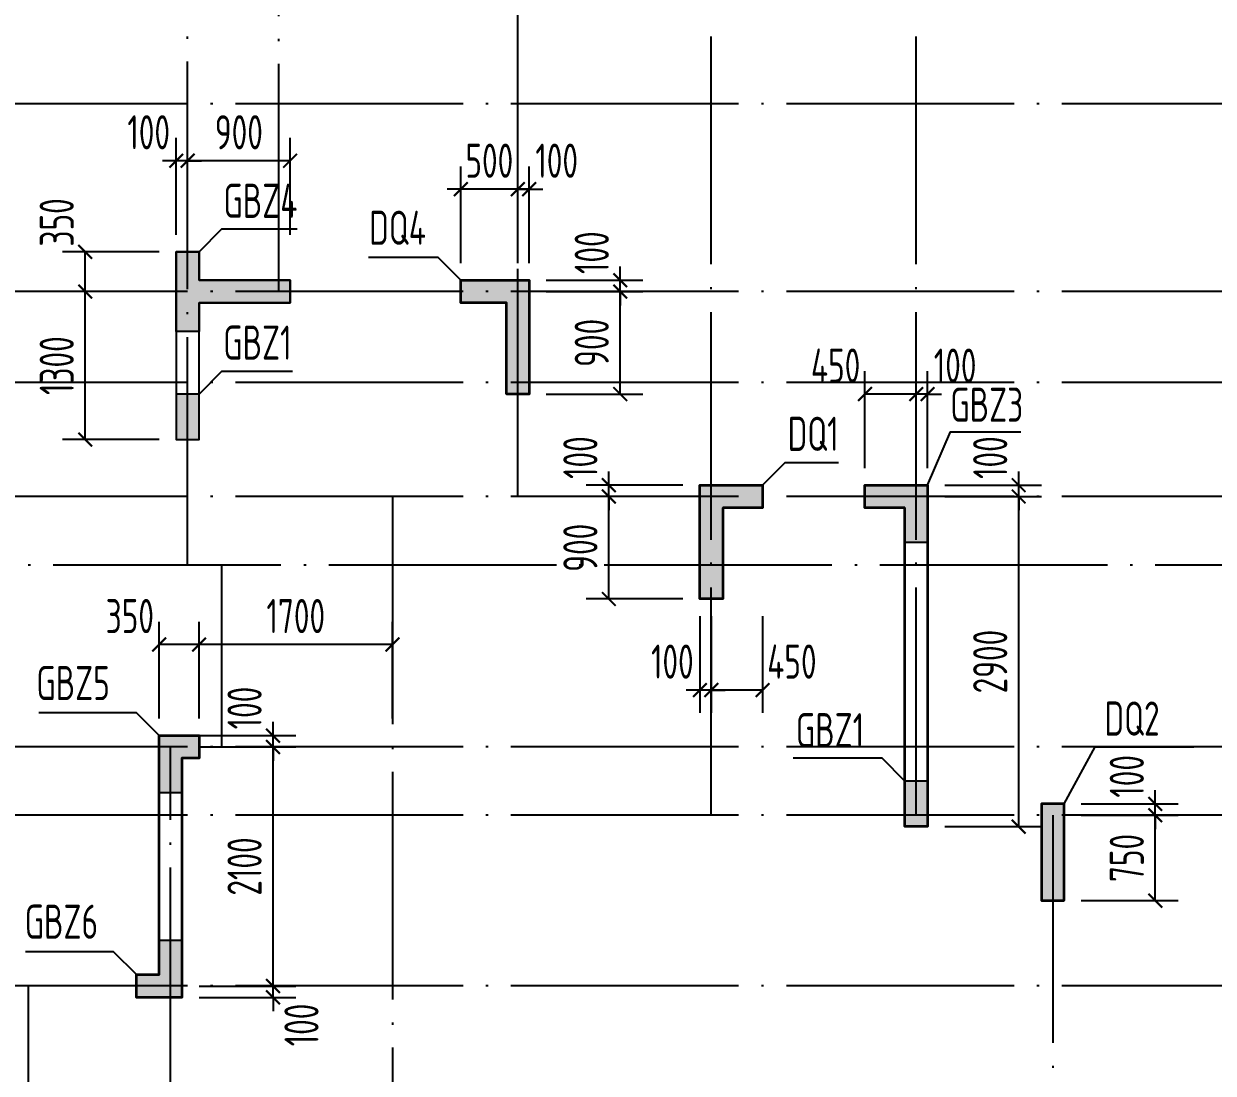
# Model space of a CAD drawing. Extents: x -655480 to 203344, y -294099 to 287156.
# Drawn here: x -267274 to -256826, y -70675 to -61456 of the extents above; entities that cross this region are included whole.
import ezdxf
from ezdxf.enums import TextEntityAlignment as Align

# ---------------------------------------------------------------- set-up
doc = ezdxf.new("R2010")
doc.units = 0
doc.header["$LTSCALE"] = 1000
doc.linetypes.add('DOTE', pattern=[2.42, 2, -0.2, 0.02, -0.2])
doc.layers.get('0').update_dxf_attribs({"linetype": 'CONTINUOUS'})
doc.layers.get('DEFPOINTS').update_dxf_attribs({"linetype": 'CONTINUOUS'})
for name, color, linetype in [('A-DOTE', 10, 'DOTE'), ('S-Q墙实线', 6, 'CONTINUOUS'), ('S-Q墙标注', 3, 'CONTINUOUS'), ('S-X详图填充', 252, 'CONTINUOUS'), ('S-X详图实线', 4, 'CONTINUOUS'), ('S-Z柱编号', 6, 'CONTINUOUS')]:
    doc.layers.add(name, color=color, linetype=linetype)
doc.styles.add('TSSD_REIN', font='tssdeng.shx', dxfattribs={"width": 0.7, "height": 300, "bigfont": 'tssdchn.shx'})
doc.styles.add('结构文字', font='zstxt.shx', dxfattribs={"width": 0.7, "bigfont": 'zshz.shx'})
doc.dimstyles.new('STRUCK', dxfattribs={"dimtxt": 400, "dimasz": 121, "dimexe": 200, "dimexo": 150, "dimgap": 115, "dimtad": 1, "dimdec": 0, "dimdsep": 46, "dimtxsty": '结构文字', "dimblk": 'ARCHTICK', "dimcen": 400, "dimclrd": 3, "dimclre": 3, "dimclrt": 7, "dimadec": 0, "dimazin": 0, "dimtfac": 1, "dimtdec": 0, "dimtix": 1, "dimtmove": 2, "dimatfit": 3, "dimldrblk": '_DIMX', "dimfxl": 1, "dimtolj": 1, "dimtzin": 0, "dimarcsym": 0})

# ---------------------------------------------------------------- blocks, each defined once
blk = doc.blocks.new('20210726.16395156')
at = {"layer": 'A-DOTE'}
for p, q in [((43500, 13100.3), (43500, 18249.9)), ((44300, 15500), (44300, 18249.9)), ((46400, 13700), (46400, 18249.9)), ((48100, 10900), (48100, 18249.9)), ((49900, 10900), (49900, 18249.9)), ((55600, 17150), (3600, 17150)), ((55600, 15500), (3600, 15500)), ((55600, 14700), (3600, 14700)), ((55600, 13700), (3600, 13700)), ((45299.8, 13700), (45300, 3600)), ((3600, 13100.3), (55600, 13100.3)), ((43800, 11500), (43800, 13100)), ((55600, 11500), (3600, 11500)), ((43350, 3600.2), (43350, 11500)), ((55600, 10900), (3600, 10900)), ((51100, 10900), (51100, 3600)), ((55600, 9400), (3600, 9400)), ((42100, 9400), (42100, 3600))]:
    blk.add_line(p, q, dxfattribs=at)
blk = doc.blocks.new('_ArchTick')
at = {"color": 0, "linetype": 'ByBlock', "const_width": 0.15}
blk.add_lwpolyline([(-0.5, -0.5), (0.5, 0.5)], dxfattribs=at)
blk = doc.blocks.new('*D2238')
at = {"layer": 'DEFPOINTS', "color": 0, "transparency": 16777216}
for p in [(-259335, -65609), (-258535, -65609), (-259335, -68509)]:
    blk.add_point(p, dxfattribs=at)
at = {"layer": 'S-Q墙标注', "color": 3, "lineweight": -2, "transparency": 16777216}
for p, q in [((-259185, -65609), (-258335, -65609)), ((-258535, -68509), (-258535, -65609)), ((-259185, -68509), (-258335, -68509))]:
    blk.add_line(p, q, dxfattribs=at)
at = {"layer": 'S-Q墙标注', "color": 3, "lineweight": -2, "transparency": 16777216, "xscale": 121, "yscale": 121, "zscale": 121}
for p, rotation in [((-258535, -65609), 90), ((-258535, -68509), 270)]:
    blk.add_blockref('_ArchTick', p, dxfattribs=dict(at, rotation=rotation))
at = {"layer": 'S-Q墙标注', "color": 7, "transparency": 16777216, "insert": (-258785, -67059), "char_height": 300, "attachment_point": 5, "rotation": 90, "style": 'TSSD_REIN'}
blk.add_mtext('\\A1;2900', dxfattribs=at)
blk = doc.blocks.new('_DIMX')
blk.add_line((-150, 0), (150, 0))
at = {"const_width": 50}
blk.add_lwpolyline([(-70, -70), (70, 70)], dxfattribs=at)
blk = doc.blocks.new('*D2239')
at = {"layer": 'DEFPOINTS', "color": 0, "transparency": 16777216}
for p in [(-259335, -65509), (-258535, -65509), (-259335, -65609)]:
    blk.add_point(p, dxfattribs=at)
at = {"layer": 'S-Q墙标注', "color": 3, "lineweight": -2, "transparency": 16777216}
for p, q in [((-258535, -65509), (-258535, -65388)), ((-259185, -65509), (-258335, -65509)), ((-258535, -65609), (-258535, -65509)), ((-259185, -65609), (-258335, -65609)), ((-258535, -65609), (-258535, -65730))]:
    blk.add_line(p, q, dxfattribs=at)
at = {"layer": 'S-Q墙标注', "color": 3, "lineweight": -2, "transparency": 16777216, "xscale": 121, "yscale": 121, "zscale": 121}
for p, rotation in [((-258535, -65509), 270), ((-258535, -65609), 90)]:
    blk.add_blockref('_ArchTick', p, dxfattribs=dict(at, rotation=rotation))
at = {"layer": 'S-Q墙标注', "color": 7, "transparency": 16777216, "insert": (-258785, -65267), "char_height": 300, "attachment_point": 5, "rotation": 90, "style": 'TSSD_REIN'}
blk.add_mtext('\\A1;100', dxfattribs=at)
blk = doc.blocks.new('*D2240')
at = {"layer": 'DEFPOINTS', "color": 0, "transparency": 16777216}
for p in [(-259435, -64709), (-259435, -65509), (-259335, -65509)]:
    blk.add_point(p, dxfattribs=at)
at = {"layer": 'S-Q墙标注', "color": 3, "lineweight": -2, "transparency": 16777216}
for p, q in [((-259435, -65359), (-259435, -64509)), ((-259335, -65359), (-259335, -64509)), ((-259435, -64709), (-259556, -64709)), ((-259335, -64709), (-259435, -64709)), ((-259335, -64709), (-259214, -64709))]:
    blk.add_line(p, q, dxfattribs=at)
at = {"layer": 'S-Q墙标注', "color": 3, "lineweight": -2, "transparency": 16777216, "xscale": 121, "yscale": 121, "zscale": 121}
blk.add_blockref('_ArchTick', (-259435, -64709), dxfattribs=at)
at = {"layer": 'S-Q墙标注', "color": 3, "lineweight": -2, "transparency": 16777216, "xscale": 121, "yscale": 121, "zscale": 121, "rotation": 180}
blk.add_blockref('_ArchTick', (-259335, -64709), dxfattribs=at)
at = {"layer": 'S-Q墙标注', "color": 7, "transparency": 16777216, "insert": (-259093, -64459), "char_height": 300, "attachment_point": 5, "style": 'TSSD_REIN'}
blk.add_mtext('\\A1;100', dxfattribs=at)
blk = doc.blocks.new('*D2241')
at = {"layer": 'DEFPOINTS', "color": 0, "transparency": 16777216}
for p in [(-259885, -64709), (-259885, -65509), (-259435, -65509)]:
    blk.add_point(p, dxfattribs=at)
at = {"layer": 'S-Q墙标注', "color": 3, "lineweight": -2, "transparency": 16777216}
for p, q in [((-259885, -65359), (-259885, -64509)), ((-259435, -65359), (-259435, -64509)), ((-259435, -64709), (-259885, -64709))]:
    blk.add_line(p, q, dxfattribs=at)
at = {"layer": 'S-Q墙标注', "color": 3, "lineweight": -2, "transparency": 16777216, "xscale": 121, "yscale": 121, "zscale": 121, "rotation": 180}
blk.add_blockref('_ArchTick', (-259885, -64709), dxfattribs=at)
at = {"layer": 'S-Q墙标注', "color": 3, "lineweight": -2, "transparency": 16777216, "xscale": 121, "yscale": 121, "zscale": 121}
blk.add_blockref('_ArchTick', (-259435, -64709), dxfattribs=at)
at = {"layer": 'S-Q墙标注', "color": 7, "transparency": 16777216, "insert": (-260143, -64459), "char_height": 300, "attachment_point": 5, "style": 'TSSD_REIN'}
blk.add_mtext('\\A1;450', dxfattribs=at)
blk = doc.blocks.new('*D2242')
at = {"layer": 'DEFPOINTS', "color": 0, "transparency": 16777216}
for p in [(-262135, -65609), (-261335, -65609), (-261335, -66509)]:
    blk.add_point(p, dxfattribs=at)
at = {"layer": 'S-Q墙标注', "color": 3, "lineweight": -2, "transparency": 16777216}
for p, q in [((-261485, -65609), (-262335, -65609)), ((-262135, -66509), (-262135, -65609)), ((-261485, -66509), (-262335, -66509))]:
    blk.add_line(p, q, dxfattribs=at)
at = {"layer": 'S-Q墙标注', "color": 3, "lineweight": -2, "transparency": 16777216, "xscale": 121, "yscale": 121, "zscale": 121}
for p, rotation in [((-262135, -65609), 90), ((-262135, -66509), 270)]:
    blk.add_blockref('_ArchTick', p, dxfattribs=dict(at, rotation=rotation))
at = {"layer": 'S-Q墙标注', "color": 7, "transparency": 16777216, "insert": (-262385, -66059), "char_height": 300, "attachment_point": 5, "rotation": 90, "style": 'TSSD_REIN'}
blk.add_mtext('\\A1;900', dxfattribs=at)
blk = doc.blocks.new('*D2243')
at = {"layer": 'DEFPOINTS', "color": 0, "transparency": 16777216}
for p in [(-262135, -65509), (-261335, -65509), (-261335, -65609)]:
    blk.add_point(p, dxfattribs=at)
at = {"layer": 'S-Q墙标注', "color": 3, "lineweight": -2, "transparency": 16777216}
for p, q in [((-262135, -65509), (-262135, -65388)), ((-261485, -65509), (-262335, -65509)), ((-262135, -65609), (-262135, -65509)), ((-261485, -65609), (-262335, -65609)), ((-262135, -65609), (-262135, -65730))]:
    blk.add_line(p, q, dxfattribs=at)
at = {"layer": 'S-Q墙标注', "color": 3, "lineweight": -2, "transparency": 16777216, "xscale": 121, "yscale": 121, "zscale": 121}
for p, rotation in [((-262135, -65509), 270), ((-262135, -65609), 90)]:
    blk.add_blockref('_ArchTick', p, dxfattribs=dict(at, rotation=rotation))
at = {"layer": 'S-Q墙标注', "color": 7, "transparency": 16777216, "insert": (-262385, -65267), "char_height": 300, "attachment_point": 5, "rotation": 90, "style": 'TSSD_REIN'}
blk.add_mtext('\\A1;100', dxfattribs=at)
blk = doc.blocks.new('*D2244')
at = {"layer": 'DEFPOINTS', "color": 0, "transparency": 16777216}
for p in [(-261235, -66509), (-260785, -66509), (-261235, -67309)]:
    blk.add_point(p, dxfattribs=at)
at = {"layer": 'S-Q墙标注', "color": 3, "lineweight": -2, "transparency": 16777216}
for p, q in [((-261235, -66659), (-261235, -67509)), ((-260785, -66659), (-260785, -67509)), ((-260785, -67309), (-261235, -67309))]:
    blk.add_line(p, q, dxfattribs=at)
at = {"layer": 'S-Q墙标注', "color": 3, "lineweight": -2, "transparency": 16777216, "xscale": 121, "yscale": 121, "zscale": 121, "rotation": 180}
blk.add_blockref('_ArchTick', (-261235, -67309), dxfattribs=at)
at = {"layer": 'S-Q墙标注', "color": 3, "lineweight": -2, "transparency": 16777216, "xscale": 121, "yscale": 121, "zscale": 121}
blk.add_blockref('_ArchTick', (-260785, -67309), dxfattribs=at)
at = {"layer": 'S-Q墙标注', "color": 7, "transparency": 16777216, "insert": (-260527, -67059), "char_height": 300, "attachment_point": 5, "style": 'TSSD_REIN'}
blk.add_mtext('\\A1;450', dxfattribs=at)
blk = doc.blocks.new('*D2245')
at = {"layer": 'DEFPOINTS', "color": 0, "transparency": 16777216}
for p in [(-261335, -66509), (-261235, -66509), (-261335, -67309)]:
    blk.add_point(p, dxfattribs=at)
at = {"layer": 'S-Q墙标注', "color": 3, "lineweight": -2, "transparency": 16777216}
for p, q in [((-261335, -66659), (-261335, -67509)), ((-261235, -66659), (-261235, -67509)), ((-261335, -67309), (-261456, -67309)), ((-261235, -67309), (-261335, -67309)), ((-261235, -67309), (-261114, -67309))]:
    blk.add_line(p, q, dxfattribs=at)
at = {"layer": 'S-Q墙标注', "color": 3, "lineweight": -2, "transparency": 16777216, "xscale": 121, "yscale": 121, "zscale": 121}
blk.add_blockref('_ArchTick', (-261335, -67309), dxfattribs=at)
at = {"layer": 'S-Q墙标注', "color": 3, "lineweight": -2, "transparency": 16777216, "xscale": 121, "yscale": 121, "zscale": 121, "rotation": 180}
blk.add_blockref('_ArchTick', (-261235, -67309), dxfattribs=at)
at = {"layer": 'S-Q墙标注', "color": 7, "transparency": 16777216, "insert": (-261577, -67059), "char_height": 300, "attachment_point": 5, "style": 'TSSD_REIN'}
blk.add_mtext('\\A1;100', dxfattribs=at)
blk = doc.blocks.new('*D2246')
at = {"layer": 'DEFPOINTS', "color": 0, "transparency": 16777216}
for p in [(-262835, -63809), (-262035, -63809), (-262835, -64709)]:
    blk.add_point(p, dxfattribs=at)
at = {"layer": 'S-Q墙标注', "color": 3, "lineweight": -2, "transparency": 16777216}
for p, q in [((-262685, -63809), (-261835, -63809)), ((-262035, -64709), (-262035, -63809)), ((-262685, -64709), (-261835, -64709))]:
    blk.add_line(p, q, dxfattribs=at)
at = {"layer": 'S-Q墙标注', "color": 3, "lineweight": -2, "transparency": 16777216, "xscale": 121, "yscale": 121, "zscale": 121}
for p, rotation in [((-262035, -63809), 90), ((-262035, -64709), 270)]:
    blk.add_blockref('_ArchTick', p, dxfattribs=dict(at, rotation=rotation))
at = {"layer": 'S-Q墙标注', "color": 7, "transparency": 16777216, "insert": (-262285, -64259), "char_height": 300, "attachment_point": 5, "rotation": 90, "style": 'TSSD_REIN'}
blk.add_mtext('\\A1;900', dxfattribs=at)
blk = doc.blocks.new('*D2247')
at = {"layer": 'DEFPOINTS', "color": 0, "transparency": 16777216}
for p in [(-262835, -63709), (-262035, -63709), (-262835, -63809)]:
    blk.add_point(p, dxfattribs=at)
at = {"layer": 'S-Q墙标注', "color": 3, "lineweight": -2, "transparency": 16777216}
for p, q in [((-262035, -63709), (-262035, -63588)), ((-262685, -63709), (-261835, -63709)), ((-262035, -63809), (-262035, -63709)), ((-262685, -63809), (-261835, -63809)), ((-262035, -63809), (-262035, -63930))]:
    blk.add_line(p, q, dxfattribs=at)
at = {"layer": 'S-Q墙标注', "color": 3, "lineweight": -2, "transparency": 16777216, "xscale": 121, "yscale": 121, "zscale": 121}
for p, rotation in [((-262035, -63709), 270), ((-262035, -63809), 90)]:
    blk.add_blockref('_ArchTick', p, dxfattribs=dict(at, rotation=rotation))
at = {"layer": 'S-Q墙标注', "color": 7, "transparency": 16777216, "insert": (-262285, -63467), "char_height": 300, "attachment_point": 5, "rotation": 90, "style": 'TSSD_REIN'}
blk.add_mtext('\\A1;100', dxfattribs=at)
blk = doc.blocks.new('*D2248')
at = {"layer": 'DEFPOINTS', "color": 0, "transparency": 16777216}
for p in [(-262935, -62909), (-262935, -63709), (-262835, -63709)]:
    blk.add_point(p, dxfattribs=at)
at = {"layer": 'S-Q墙标注', "color": 3, "lineweight": -2, "transparency": 16777216}
for p, q in [((-262935, -63559), (-262935, -62709)), ((-262835, -63559), (-262835, -62709)), ((-262935, -62909), (-263056, -62909)), ((-262835, -62909), (-262935, -62909)), ((-262835, -62909), (-262714, -62909))]:
    blk.add_line(p, q, dxfattribs=at)
at = {"layer": 'S-Q墙标注', "color": 3, "lineweight": -2, "transparency": 16777216, "xscale": 121, "yscale": 121, "zscale": 121}
blk.add_blockref('_ArchTick', (-262935, -62909), dxfattribs=at)
at = {"layer": 'S-Q墙标注', "color": 3, "lineweight": -2, "transparency": 16777216, "xscale": 121, "yscale": 121, "zscale": 121, "rotation": 180}
blk.add_blockref('_ArchTick', (-262835, -62909), dxfattribs=at)
at = {"layer": 'S-Q墙标注', "color": 7, "transparency": 16777216, "insert": (-262593, -62659), "char_height": 300, "attachment_point": 5, "style": 'TSSD_REIN'}
blk.add_mtext('\\A1;100', dxfattribs=at)
blk = doc.blocks.new('*D2249')
at = {"layer": 'DEFPOINTS', "color": 0, "transparency": 16777216}
for p in [(-263435, -62909), (-263435, -63709), (-262935, -63709)]:
    blk.add_point(p, dxfattribs=at)
at = {"layer": 'S-Q墙标注', "color": 3, "lineweight": -2, "transparency": 16777216}
for p, q in [((-263435, -63559), (-263435, -62709)), ((-262935, -63559), (-262935, -62709)), ((-263435, -62909), (-263556, -62909)), ((-262935, -62909), (-263435, -62909)), ((-262935, -62909), (-262814, -62909))]:
    blk.add_line(p, q, dxfattribs=at)
at = {"layer": 'S-Q墙标注', "color": 3, "lineweight": -2, "transparency": 16777216, "xscale": 121, "yscale": 121, "zscale": 121}
blk.add_blockref('_ArchTick', (-263435, -62909), dxfattribs=at)
at = {"layer": 'S-Q墙标注', "color": 3, "lineweight": -2, "transparency": 16777216, "xscale": 121, "yscale": 121, "zscale": 121, "rotation": 180}
blk.add_blockref('_ArchTick', (-262935, -62909), dxfattribs=at)
at = {"layer": 'S-Q墙标注', "color": 7, "transparency": 16777216, "insert": (-263185, -62659), "char_height": 300, "attachment_point": 5, "style": 'TSSD_REIN'}
blk.add_mtext('\\A1;500', dxfattribs=at)
blk = doc.blocks.new('*D2250')
at = {"layer": 'DEFPOINTS', "color": 0, "transparency": 16777216}
for p in [(-265885, -69909), (-265085, -69909), (-265885, -70009)]:
    blk.add_point(p, dxfattribs=at)
at = {"layer": 'S-Q墙标注', "color": 3, "lineweight": -2, "transparency": 16777216}
for p, q in [((-265085, -69909), (-265085, -69788)), ((-265735, -69909), (-264885, -69909)), ((-265085, -70009), (-265085, -69909)), ((-265735, -70009), (-264885, -70009)), ((-265085, -70009), (-265085, -70130))]:
    blk.add_line(p, q, dxfattribs=at)
at = {"layer": 'S-Q墙标注', "color": 3, "lineweight": -2, "transparency": 16777216, "xscale": 121, "yscale": 121, "zscale": 121}
for p, rotation in [((-265085, -69909), 270), ((-265085, -70009), 90)]:
    blk.add_blockref('_ArchTick', p, dxfattribs=dict(at, rotation=rotation))
at = {"layer": 'S-Q墙标注', "color": 7, "transparency": 16777216, "insert": (-264835, -70251), "char_height": 300, "attachment_point": 5, "rotation": 90, "style": 'TSSD_REIN'}
blk.add_mtext('\\A1;100', dxfattribs=at)
blk = doc.blocks.new('*D2251')
at = {"layer": 'DEFPOINTS', "color": 0, "transparency": 16777216}
for p in [(-265885, -67809), (-265085, -67809), (-265885, -69909)]:
    blk.add_point(p, dxfattribs=at)
at = {"layer": 'S-Q墙标注', "color": 3, "lineweight": -2, "transparency": 16777216}
for p, q in [((-265735, -67809), (-264885, -67809)), ((-265085, -69909), (-265085, -67809)), ((-265735, -69909), (-264885, -69909))]:
    blk.add_line(p, q, dxfattribs=at)
at = {"layer": 'S-Q墙标注', "color": 3, "lineweight": -2, "transparency": 16777216, "xscale": 121, "yscale": 121, "zscale": 121}
for p, rotation in [((-265085, -67809), 90), ((-265085, -69909), 270)]:
    blk.add_blockref('_ArchTick', p, dxfattribs=dict(at, rotation=rotation))
at = {"layer": 'S-Q墙标注', "color": 7, "transparency": 16777216, "insert": (-265335, -68859), "char_height": 300, "attachment_point": 5, "rotation": 90, "style": 'TSSD_REIN'}
blk.add_mtext('\\A1;2100', dxfattribs=at)
blk = doc.blocks.new('*D2252')
at = {"layer": 'DEFPOINTS', "color": 0, "transparency": 16777216}
for p in [(-265885, -67709), (-265885, -67809), (-265085, -67709)]:
    blk.add_point(p, dxfattribs=at)
at = {"layer": 'S-Q墙标注', "color": 3, "lineweight": -2, "transparency": 16777216}
for p, q in [((-265085, -67709), (-265085, -67588)), ((-265735, -67709), (-264885, -67709)), ((-265735, -67809), (-264885, -67809)), ((-265085, -67809), (-265085, -67709)), ((-265085, -67809), (-265085, -67930))]:
    blk.add_line(p, q, dxfattribs=at)
at = {"layer": 'S-Q墙标注', "color": 3, "lineweight": -2, "transparency": 16777216, "xscale": 121, "yscale": 121, "zscale": 121}
for p, rotation in [((-265085, -67709), 270), ((-265085, -67809), 90)]:
    blk.add_blockref('_ArchTick', p, dxfattribs=dict(at, rotation=rotation))
at = {"layer": 'S-Q墙标注', "color": 7, "transparency": 16777216, "insert": (-265335, -67467), "char_height": 300, "attachment_point": 5, "rotation": 90, "style": 'TSSD_REIN'}
blk.add_mtext('\\A1;100', dxfattribs=at)
blk = doc.blocks.new('*D2294')
at = {"layer": 'DEFPOINTS', "color": 0, "transparency": 16777216}
for p in [(-258135, -68309), (-257335, -68309), (-258135, -68409)]:
    blk.add_point(p, dxfattribs=at)
at = {"layer": 'S-Q墙标注', "color": 3, "lineweight": -2, "transparency": 16777216}
for p, q in [((-257335, -68309), (-257335, -68188)), ((-257985, -68309), (-257135, -68309)), ((-257335, -68409), (-257335, -68309)), ((-257985, -68409), (-257135, -68409)), ((-257335, -68409), (-257335, -68530))]:
    blk.add_line(p, q, dxfattribs=at)
at = {"layer": 'S-Q墙标注', "color": 3, "lineweight": -2, "transparency": 16777216, "xscale": 121, "yscale": 121, "zscale": 121}
for p, rotation in [((-257335, -68309), 270), ((-257335, -68409), 90)]:
    blk.add_blockref('_ArchTick', p, dxfattribs=dict(at, rotation=rotation))
at = {"layer": 'S-Q墙标注', "color": 7, "transparency": 16777216, "insert": (-257585, -68067), "char_height": 300, "attachment_point": 5, "rotation": 90, "style": 'TSSD_REIN'}
blk.add_mtext('\\A1;100', dxfattribs=at)
blk = doc.blocks.new('*D2295')
at = {"layer": 'DEFPOINTS', "color": 0, "transparency": 16777216}
for p in [(-258135, -68409), (-257335, -68409), (-258135, -69159)]:
    blk.add_point(p, dxfattribs=at)
at = {"layer": 'S-Q墙标注', "color": 3, "lineweight": -2, "transparency": 16777216}
for p, q in [((-257985, -68409), (-257135, -68409)), ((-257335, -69159), (-257335, -68409)), ((-257985, -69159), (-257135, -69159))]:
    blk.add_line(p, q, dxfattribs=at)
at = {"layer": 'S-Q墙标注', "color": 3, "lineweight": -2, "transparency": 16777216, "xscale": 121, "yscale": 121, "zscale": 121}
for p, rotation in [((-257335, -68409), 90), ((-257335, -69159), 270)]:
    blk.add_blockref('_ArchTick', p, dxfattribs=dict(at, rotation=rotation))
at = {"layer": 'S-Q墙标注', "color": 7, "transparency": 16777216, "insert": (-257585, -68784), "char_height": 300, "attachment_point": 5, "rotation": 90, "style": 'TSSD_REIN'}
blk.add_mtext('\\A1;750', dxfattribs=at)
blk = doc.blocks.new('*D2316')
at = {"layer": 'DEFPOINTS', "color": 0, "transparency": 16777216}
for p in [(-266085, -66909), (-266085, -67709), (-265735, -67709)]:
    blk.add_point(p, dxfattribs=at)
at = {"layer": 'S-Q墙标注', "color": 3, "lineweight": -2, "transparency": 16777216}
for p, q in [((-266085, -67559), (-266085, -66709)), ((-265735, -67559), (-265735, -66709)), ((-265735, -66909), (-266085, -66909))]:
    blk.add_line(p, q, dxfattribs=at)
at = {"layer": 'S-Q墙标注', "color": 3, "lineweight": -2, "transparency": 16777216, "xscale": 121, "yscale": 121, "zscale": 121, "rotation": 180}
blk.add_blockref('_ArchTick', (-266085, -66909), dxfattribs=at)
at = {"layer": 'S-Q墙标注', "color": 3, "lineweight": -2, "transparency": 16777216, "xscale": 121, "yscale": 121, "zscale": 121}
blk.add_blockref('_ArchTick', (-265735, -66909), dxfattribs=at)
at = {"layer": 'S-Q墙标注', "color": 7, "transparency": 16777216, "insert": (-266343, -66659), "char_height": 300, "attachment_point": 5, "style": 'TSSD_REIN'}
blk.add_mtext('\\A1;350', dxfattribs=at)
blk = doc.blocks.new('*D2317')
at = {"layer": 'DEFPOINTS', "color": 0, "transparency": 16777216}
for p in [(-265735, -66909), (-265735, -67709), (-264035, -67709)]:
    blk.add_point(p, dxfattribs=at)
at = {"layer": 'S-Q墙标注', "color": 3, "lineweight": -2, "transparency": 16777216}
for p, q in [((-265735, -67559), (-265735, -66709)), ((-264035, -67559), (-264035, -66709)), ((-264035, -66909), (-265735, -66909))]:
    blk.add_line(p, q, dxfattribs=at)
at = {"layer": 'S-Q墙标注', "color": 3, "lineweight": -2, "transparency": 16777216, "xscale": 121, "yscale": 121, "zscale": 121, "rotation": 180}
blk.add_blockref('_ArchTick', (-265735, -66909), dxfattribs=at)
at = {"layer": 'S-Q墙标注', "color": 3, "lineweight": -2, "transparency": 16777216, "xscale": 121, "yscale": 121, "zscale": 121}
blk.add_blockref('_ArchTick', (-264035, -66909), dxfattribs=at)
at = {"layer": 'S-Q墙标注', "color": 7, "transparency": 16777216, "insert": (-264885, -66659), "char_height": 300, "attachment_point": 5, "style": 'TSSD_REIN'}
blk.add_mtext('\\A1;1700', dxfattribs=at)
blk = doc.blocks.new('*D2454')
at = {"layer": 'DEFPOINTS', "color": 0, "transparency": 16777216}
for p in [(-266735, -63809), (-265935, -63809), (-265935, -65109)]:
    blk.add_point(p, dxfattribs=at)
at = {"layer": 'S-Q墙标注', "color": 3, "lineweight": -2, "transparency": 16777216}
for p, q in [((-266085, -63809), (-266935, -63809)), ((-266735, -65109), (-266735, -63809)), ((-266085, -65109), (-266935, -65109))]:
    blk.add_line(p, q, dxfattribs=at)
at = {"layer": 'S-Q墙标注', "color": 3, "lineweight": -2, "transparency": 16777216, "xscale": 121, "yscale": 121, "zscale": 121}
for p, rotation in [((-266735, -63809), 90), ((-266735, -65109), 270)]:
    blk.add_blockref('_ArchTick', p, dxfattribs=dict(at, rotation=rotation))
at = {"layer": 'S-Q墙标注', "color": 7, "transparency": 16777216, "insert": (-266985, -64459), "char_height": 300, "attachment_point": 5, "rotation": 90, "style": 'TSSD_REIN'}
blk.add_mtext('\\A1;1300', dxfattribs=at)
blk = doc.blocks.new('*D2455')
at = {"layer": 'DEFPOINTS', "color": 0, "transparency": 16777216}
for p in [(-266735, -63459), (-265935, -63459), (-265935, -63809)]:
    blk.add_point(p, dxfattribs=at)
at = {"layer": 'S-Q墙标注', "color": 3, "lineweight": -2, "transparency": 16777216}
for p, q in [((-266085, -63459), (-266935, -63459)), ((-266735, -63809), (-266735, -63459)), ((-266085, -63809), (-266935, -63809))]:
    blk.add_line(p, q, dxfattribs=at)
at = {"layer": 'S-Q墙标注', "color": 3, "lineweight": -2, "transparency": 16777216, "xscale": 121, "yscale": 121, "zscale": 121}
for p, rotation in [((-266735, -63459), 90), ((-266735, -63809), 270)]:
    blk.add_blockref('_ArchTick', p, dxfattribs=dict(at, rotation=rotation))
at = {"layer": 'S-Q墙标注', "color": 7, "transparency": 16777216, "insert": (-266985, -63201), "char_height": 300, "attachment_point": 5, "rotation": 90, "style": 'TSSD_REIN'}
blk.add_mtext('\\A1;350', dxfattribs=at)
blk = doc.blocks.new('*D2456')
at = {"layer": 'DEFPOINTS', "color": 0, "transparency": 16777216}
for p in [(-265835, -62659), (-265835, -63459), (-264935, -63459)]:
    blk.add_point(p, dxfattribs=at)
at = {"layer": 'S-Q墙标注', "color": 3, "lineweight": -2, "transparency": 16777216}
for p, q in [((-265835, -63309), (-265835, -62459)), ((-264935, -63309), (-264935, -62459)), ((-264935, -62659), (-265835, -62659))]:
    blk.add_line(p, q, dxfattribs=at)
at = {"layer": 'S-Q墙标注', "color": 3, "lineweight": -2, "transparency": 16777216, "xscale": 121, "yscale": 121, "zscale": 121, "rotation": 180}
blk.add_blockref('_ArchTick', (-265835, -62659), dxfattribs=at)
at = {"layer": 'S-Q墙标注', "color": 3, "lineweight": -2, "transparency": 16777216, "xscale": 121, "yscale": 121, "zscale": 121}
blk.add_blockref('_ArchTick', (-264935, -62659), dxfattribs=at)
at = {"layer": 'S-Q墙标注', "color": 7, "transparency": 16777216, "insert": (-265385, -62409), "char_height": 300, "attachment_point": 5, "style": 'TSSD_REIN'}
blk.add_mtext('\\A1;900', dxfattribs=at)
blk = doc.blocks.new('*D2457')
at = {"layer": 'DEFPOINTS', "color": 0, "transparency": 16777216}
for p in [(-265935, -62659), (-265935, -63459), (-265835, -63459)]:
    blk.add_point(p, dxfattribs=at)
at = {"layer": 'S-Q墙标注', "color": 3, "lineweight": -2, "transparency": 16777216}
for p, q in [((-265935, -63309), (-265935, -62459)), ((-265835, -63309), (-265835, -62459)), ((-265935, -62659), (-266056, -62659)), ((-265835, -62659), (-265935, -62659)), ((-265835, -62659), (-265714, -62659))]:
    blk.add_line(p, q, dxfattribs=at)
at = {"layer": 'S-Q墙标注', "color": 3, "lineweight": -2, "transparency": 16777216, "xscale": 121, "yscale": 121, "zscale": 121}
blk.add_blockref('_ArchTick', (-265935, -62659), dxfattribs=at)
at = {"layer": 'S-Q墙标注', "color": 3, "lineweight": -2, "transparency": 16777216, "xscale": 121, "yscale": 121, "zscale": 121, "rotation": 180}
blk.add_blockref('_ArchTick', (-265835, -62659), dxfattribs=at)
at = {"layer": 'S-Q墙标注', "color": 7, "transparency": 16777216, "insert": (-266177, -62409), "char_height": 300, "attachment_point": 5, "style": 'TSSD_REIN'}
blk.add_mtext('\\A1;100', dxfattribs=at)

msp = doc.modelspace()

# ---------------------------------------------------------------- hatches: boundary and pattern name
at = {"layer": 'S-X详图填充'}
h = msp.add_hatch(color=256, dxfattribs=at)
h.dxf.hatch_style = 1
h.paths.add_polyline_path([(-265735.12, -64159.07), (-265935.12, -64159.07), (-265935.12, -63458.61), (-265735.12, -63458.61), (-265735.12, -63708.61), (-264935, -63708.61), (-264935, -63908.61), (-265735.12, -63908.61)])
h = msp.add_hatch(color=256, dxfattribs=at)
h.dxf.hatch_style = 1
h.paths.add_polyline_path([(-262835.12, -63708.61), (-263435.04, -63708.61), (-263435.04, -63908.61), (-263035.12, -63908.61), (-263035.12, -64708.61), (-262835.12, -64708.61)])
h = msp.add_hatch(color=256, dxfattribs=at)
h.dxf.hatch_style = 1
h.paths.add_polyline_path([(-265735.12, -64708.61), (-265935.12, -64708.61), (-265935.12, -65108.61), (-265735.12, -65108.61)])
h = msp.add_hatch(color=256, dxfattribs=at)
h.dxf.hatch_style = 1
h.paths.add_polyline_path([(-261335.13, -65508.61), (-261335.13, -66508.61), (-261135.13, -66508.61), (-261135.13, -65708.61), (-260785.21, -65708.61), (-260785.21, -65508.61)])
h = msp.add_hatch(color=256, dxfattribs=at)
h.dxf.hatch_style = 1
h.paths.add_polyline_path([(-259535.11, -66008.61), (-259335.11, -66008.61), (-259335.11, -65508.61), (-259885.11, -65508.61), (-259885.11, -65708.61), (-259535.11, -65708.61)])
h = msp.add_hatch(color=256, dxfattribs=at)
h.dxf.hatch_style = 1
h.paths.add_polyline_path([(-266085.12, -68208.61), (-265885.12, -68208.61), (-265885.12, -67908.61), (-265735.13, -67908.61), (-265735.13, -67708.61), (-266085.12, -67708.61)])
h = msp.add_hatch(color=256, dxfattribs=at)
h.dxf.hatch_style = 1
h.paths.add_polyline_path([(-259335.11, -68108.61), (-259535.11, -68108.61), (-259535.11, -68508.61), (-259335.11, -68508.61)])
h = msp.add_hatch(color=256, dxfattribs=at)
h.dxf.hatch_style = 1
h.paths.add_polyline_path([(-258335.12, -69158.61), (-258135.12, -69158.61), (-258135.15, -68308.61), (-258335.15, -68308.61)])
h = msp.add_hatch(color=256, dxfattribs=at)
h.dxf.hatch_style = 1
h.paths.add_polyline_path([(-265885.12, -69508.61), (-266085.12, -69508.61), (-266085.12, -69808.61), (-266285.12, -69808.61), (-266285.12, -70008.61), (-265885.12, -70008.61)])

# ---------------------------------------------------------------- linework, layer by layer
at = {"layer": 'S-Q墙实线'}
msp.add_lwpolyline([(-265935.12, -63808.61), (-265935.12, -65108.61), (-265735.12, -65108.61), (-265735.12, -63908.61), (-264935.51, -63908.61), (-264935.51, -63708.61), (-265735.12, -63708.61), (-265735.12, -63458.61), (-265935.12, -63458.61)], close=True, dxfattribs=at)
at = {"layer": 'S-Q墙实线', "lineweight": 35}
for points in [[(-263035.12, -64708.61), (-263035.13, -63908.61), (-263435.05, -63908.61), (-263435.05, -63708.61), (-262835.13, -63708.61), (-262835.12, -64708.61)], [(-261135.14, -65708.61), (-261135.14, -66508.61), (-261335.14, -66508.61), (-261335.14, -65508.61), (-260785.14, -65508.61), (-260785.14, -65708.61)], [(-259535.14, -65708.61), (-259885.14, -65708.61), (-259885.14, -65508.61), (-259335.14, -65508.61), (-259335.14, -68508.61), (-259535.14, -68508.61)], [(-266085.13, -67708.61), (-265735.13, -67708.61), (-265735.13, -67908.61), (-265885.13, -67908.61), (-265885.13, -68408.61), (-265885.13, -68858.61), (-265885.13, -70008.61), (-266285.13, -70008.61), (-266285.13, -69808.61), (-266085.13, -69808.61), (-266085.13, -68858.61), (-266085.13, -68408.61)], [(-258135.13, -69158.61), (-258135.13, -68308.61), (-258335.13, -68308.61), (-258335.13, -69158.61)]]:
    msp.add_lwpolyline(points, close=True, dxfattribs=at)
at = {"layer": 'S-X详图实线'}
for points in [[(-265735.12, -64159.07), (-265935.12, -64159.07), (-265935.12, -63458.61), (-265735.12, -63458.61), (-265735.12, -63708.61), (-264935, -63708.61), (-264935, -63908.61), (-265735.12, -63908.61), (-265735.12, -63908.61)], [(-262835.12, -63708.61), (-263435.04, -63708.61), (-263435.04, -63908.61), (-263035.12, -63908.61), (-263035.12, -64708.61), (-262835.12, -64708.61), (-262835.12, -63708.61)], [(-265735.12, -64708.61), (-265935.12, -64708.61), (-265935.12, -65108.61), (-265735.12, -65108.61), (-265735.12, -64708.61)], [(-261335.13, -65508.61), (-261335.13, -66508.61), (-261135.13, -66508.61), (-261135.13, -65708.61), (-260785.21, -65708.61), (-260785.21, -65508.61), (-261335.13, -65508.61)], [(-259535.11, -66008.61), (-259335.11, -66008.61), (-259335.11, -65508.61), (-259885.11, -65508.61), (-259885.11, -65708.61), (-259535.11, -65708.61), (-259535.11, -66008.61)], [(-266085.12, -68208.61), (-265885.12, -68208.61), (-265885.12, -67908.61), (-265735.13, -67908.61), (-265735.13, -67708.61), (-266085.12, -67708.61), (-266085.12, -68208.61)], [(-259335.11, -68108.61), (-259535.11, -68108.61), (-259535.11, -68508.61), (-259335.11, -68508.61), (-259335.11, -68108.61)], [(-258335.12, -69158.61), (-258135.12, -69158.61), (-258135.15, -68308.61), (-258335.15, -68308.61), (-258335.15, -68708.61)], [(-265885.12, -69508.61), (-266085.12, -69508.61), (-266085.12, -69808.61), (-266285.12, -69808.61), (-266285.12, -70008.61), (-265885.12, -70008.61), (-265885.12, -69508.61)]]:
    msp.add_lwpolyline(points, close=True, dxfattribs=at)
at = {"layer": 'S-Z柱编号', "color": 7}
for points in [[(-265735.12, -63458.61), (-265535.12, -63258.61), (-264873.51, -63258.61)], [(-263435.04, -63708.61), (-263635.04, -63508.61), (-264245.81, -63508.61)], [(-265735.12, -64708.61), (-265535.12, -64508.61), (-264915.03, -64508.61)], [(-259335.13, -65508.61), (-259135.13, -65039.61), (-258515.05, -65039.61)], [(-260785.21, -65508.61), (-260585.21, -65308.61), (-260117.97, -65308.61)], [(-266085.12, -67708.61), (-266285.12, -67508.61), (-267143.11, -67508.61)], [(-258135.13, -68308.61), (-257863, -67808.61), (-256997.44, -67808.61)], [(-259535.13, -68108.61), (-259735.13, -67908.61), (-260515.04, -67908.61)], [(-266285.12, -69808.61), (-266485.12, -69608.61), (-267260.44, -69608.61)]]:
    msp.add_lwpolyline(points, dxfattribs=at)

# ---------------------------------------------------------------- block references
at = {"layer": 'A-DOTE'}
msp.add_blockref('20210726.16395156', (-309335.12, -79308.66), dxfattribs=at)

# ---------------------------------------------------------------- texts
at = {"layer": 'S-Z柱编号', "color": 7, "style": 'TSSD_REIN', "width": 0.7}
for s, p in [('GBZ4', (-265520.43, -63250.86)), ('DQ4', (-264240.04, -63487.79)), ('GBZ1', (-265521.79, -64496.9)), ('GBZ3', (-259135.29, -65042.2)), ('DQ1', (-260564.23, -65297.82)), ('GBZ5', (-267163.77, -67487.39)), ('DQ2', (-257781.37, -67799.33)), ('GBZ1', (-260491.88, -67901.43)), ('GBZ6', (-267266.37, -69583.64))]:
    msp.add_text(s, height=300, dxfattribs=at).set_placement(p, align=Align.BOTTOM_LEFT)

# ---------------------------------------------------------------- dimensions: what is measured, and where the dimension line sits
at = {"layer": 'S-Q墙标注'}
for base, p1, p2, angle, picture, middle in [((-265935.12, -62658.61), (-265835.11, -63458.61), (-265935.12, -63458.61), 180, '*D2457', (-266177.04, -62408.61)), ((-262935.12, -62908.61), (-262835.12, -63708.61), (-262935.12, -63708.61), 180, '*D2248', (-262593.2, -62658.61)), ((-266735.12, -63458.61), (-265935.12, -63808.61), (-265935.12, -63458.61), 90, '*D2455', (-266985.12, -63200.54)), ((-262035.12, -63708.61), (-262835.12, -63808.61), (-262835.12, -63708.61), 90, '*D2247', (-262285.12, -63466.69)), ((-259885.13, -64708.61), (-259435.12, -65508.61), (-259885.13, -65508.61), 180, '*D2241', (-260143.21, -64458.61)), ((-259435.12, -64708.61), (-259335.13, -65508.61), (-259435.12, -65508.61), 180, '*D2240', (-259093.21, -64458.61)), ((-262135.13, -65508.61), (-261335.13, -65608.61), (-261335.13, -65508.61), 90, '*D2243', (-262385.13, -65266.69)), ((-258535.13, -65508.61), (-259335.13, -65608.61), (-259335.13, -65508.61), 90, '*D2239', (-258785.13, -65266.69)), ((-266085.12, -66908.61), (-265735.12, -67708.61), (-266085.12, -67708.61), 180, '*D2316', (-266343.2, -66658.61)), ((-261335.13, -67308.61), (-261235.12, -66508.61), (-261335.13, -66508.61), 180, '*D2245', (-261577.05, -67058.61)), ((-261235.12, -67308.61), (-260785.21, -66508.61), (-261235.12, -66508.61), 180, '*D2244', (-260527.13, -67058.61)), ((-265085.13, -67708.61), (-265885.13, -67808.61), (-265885.13, -67708.61), 90, '*D2252', (-265335.13, -67466.69)), ((-257335.13, -68308.61), (-258135.13, -68408.61), (-258135.13, -68308.61), 90, '*D2294', (-257585.13, -68066.69)), ((-265085.13, -69908.61), (-265885.13, -70008.61), (-265885.13, -69908.61), 90, '*D2250', (-264835.13, -70250.54))]:
    dim = msp.add_linear_dim(base=base, p1=p1, p2=p2, angle=angle, dimstyle='STRUCK', override={"dimtxt": 300, "dimgap": 100, "dimtxsty": 'TSSD_REIN'}, dxfattribs=at)
    dim.commit()
    dim.dimension.update_dxf_attribs({"geometry": picture, "text_midpoint": middle, "dimtype": 160})
for base, p1, p2, angle, picture, middle in [((-265835.11, -62658.61), (-264935, -63458.61), (-265835.11, -63458.61), 180, '*D2456', (-265385.05, -62408.61)), ((-263435.04, -62908.61), (-262935.12, -63708.61), (-263435.04, -63708.61), 180, '*D2249', (-263185.08, -62658.61)), ((-266735.12, -63808.61), (-265935.12, -65108.61), (-265935.12, -63808.61), 90, '*D2454', (-266985.12, -64458.61)), ((-262035.12, -63808.61), (-262835.12, -64708.61), (-262835.12, -63808.61), 90, '*D2246', (-262285.12, -64258.61)), ((-262135.13, -65608.61), (-261335.13, -66508.61), (-261335.13, -65608.61), 90, '*D2242', (-262385.13, -66058.61)), ((-258535.13, -65608.61), (-259335.13, -68508.61), (-259335.13, -65608.61), 90, '*D2238', (-258785.13, -67058.61)), ((-265735.12, -66908.61), (-264035.31, -67708.61), (-265735.12, -67708.61), 180, '*D2317', (-264885.21, -66658.61)), ((-265085.13, -67808.61), (-265885.13, -69908.61), (-265885.13, -67808.61), 90, '*D2251', (-265335.13, -68858.61)), ((-257335.13, -68408.61), (-258135.13, -69158.61), (-258135.13, -68408.61), 90, '*D2295', (-257585.13, -68783.61))]:
    dim = msp.add_linear_dim(base=base, p1=p1, p2=p2, angle=angle, dimstyle='STRUCK', override={"dimtxt": 300, "dimgap": 100, "dimtxsty": 'TSSD_REIN'}, dxfattribs=at)
    dim.commit()
    dim.dimension.update_dxf_attribs({"geometry": picture, "text_midpoint": middle})

doc.saveas('drawing.dxf')
